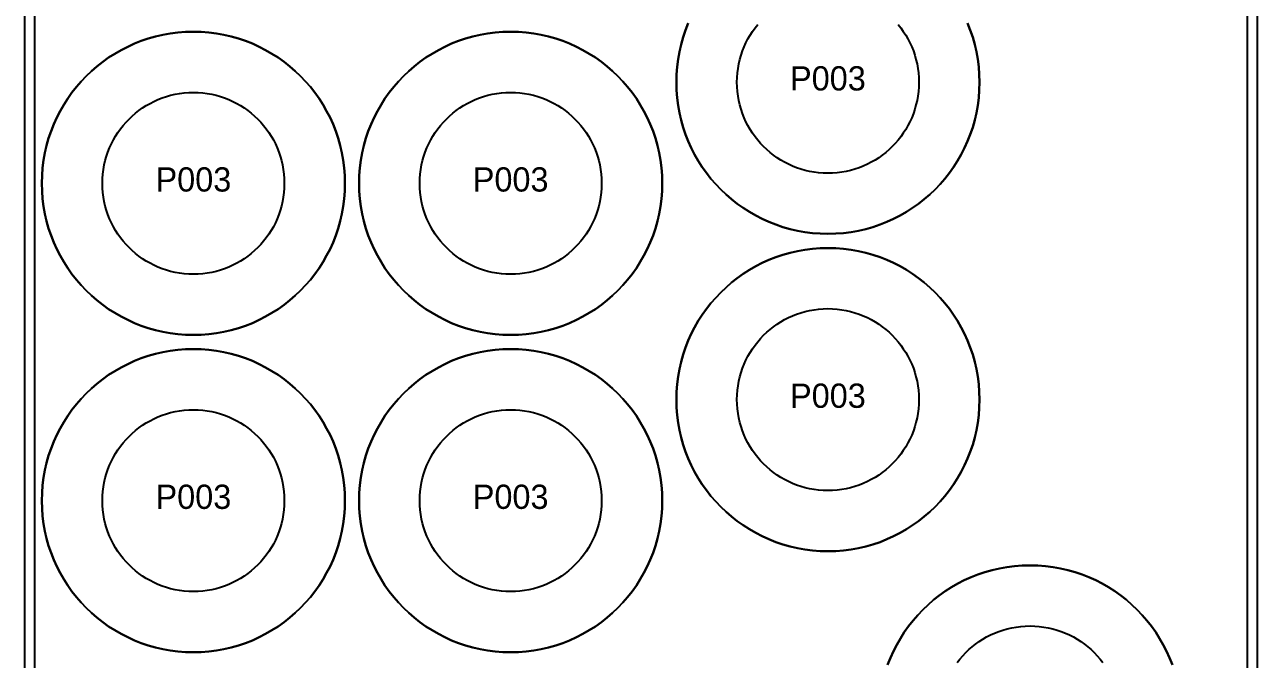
# Model space of a CAD drawing. Header units: millimetres. Extents: x 0 to 5180, y 0 to 2506.
# Drawn here: x 1320 to 2540, y 638 to 1266 of the extents above; entities that cross this region are included whole.
import ezdxf
from ezdxf.enums import TextEntityAlignment as Align

# ---------------------------------------------------------------- set-up
doc = ezdxf.new("R2010")
doc.units = ezdxf.units.MM
for name, color, linetype in [('CNC_BOUNDARY', 1, 'Continuous'), ('CUT', 7, 'Continuous'), ('ETCH', 2, 'Continuous'), ('OFFCUT', 4, 'Continuous')]:
    doc.layers.add(name, color=color, linetype=linetype)

msp = doc.modelspace()

# ---------------------------------------------------------------- linework, layer by layer
at = {"layer": 'CNC_BOUNDARY'}
msp.add_lwpolyline([(1320, 0), (2540, 0), (2540, 2440), (1320, 2440)], close=True, dxfattribs=at)
at = {"layer": 'CUT'}
for points in [[(1637, 1109), (1636.8048, 1101.281), (1636.2256, 1093.6634), (1635.2717, 1086.1565), (1633.9525, 1078.7698), (1632.2776, 1071.5127), (1630.2563, 1064.3946), (1627.898, 1057.425), (1625.2123, 1050.6132), (1622.2084, 1043.9688), (1618.8958, 1037.5011), (1615.284, 1031.2195), (1611.3824, 1025.1336), (1607.2003, 1019.2526), (1602.7473, 1013.5861), (1598.0327, 1008.1434), (1593.066, 1002.934), (1587.8566, 997.9673), (1582.4139, 993.2527), (1576.7474, 988.7997), (1570.8664, 984.6176), (1564.7805, 980.716), (1558.4989, 977.1042), (1552.0312, 973.7916), (1545.3868, 970.7877), (1538.575, 968.102), (1531.6054, 965.7437), (1524.4873, 963.7224), (1517.2302, 962.0475), (1509.8435, 960.7283), (1502.3366, 959.7744), (1494.719, 959.1952), (1487, 959), (1479.281, 959.1952), (1471.6634, 959.7744), (1464.1565, 960.7283), (1456.7698, 962.0475), (1449.5127, 963.7224), (1442.3946, 965.7437), (1435.425, 968.102), (1428.6132, 970.7877), (1421.9688, 973.7916), (1415.5011, 977.1042), (1409.2195, 980.716), (1403.1336, 984.6176), (1397.2526, 988.7997), (1391.5861, 993.2527), (1386.1434, 997.9673), (1380.934, 1002.934), (1375.9673, 1008.1434), (1371.2527, 1013.5861), (1366.7997, 1019.2526), (1362.6176, 1025.1336), (1358.716, 1031.2195), (1355.1042, 1037.5011), (1351.7916, 1043.9688), (1348.7877, 1050.6132), (1346.102, 1057.425), (1343.7437, 1064.3946), (1341.7224, 1071.5127), (1340.0475, 1078.7698), (1338.7283, 1086.1565), (1337.7744, 1093.6634), (1337.1952, 1101.281), (1337, 1109), (1337.1952, 1116.719), (1337.7744, 1124.3366), (1338.7283, 1131.8435), (1340.0475, 1139.2302), (1341.7224, 1146.4873), (1343.7437, 1153.6054), (1346.102, 1160.575), (1348.7877, 1167.3868), (1351.7916, 1174.0312), (1355.1042, 1180.4989), (1358.716, 1186.7805), (1362.6176, 1192.8664), (1366.7997, 1198.7474), (1371.2527, 1204.4139), (1375.9673, 1209.8566), (1380.934, 1215.066), (1386.1434, 1220.0327), (1391.5861, 1224.7473), (1397.2526, 1229.2003), (1403.1336, 1233.3824), (1409.2195, 1237.284), (1415.5011, 1240.8958), (1421.9688, 1244.2084), (1428.6132, 1247.2123), (1435.425, 1249.898), (1442.3946, 1252.2563), (1449.5127, 1254.2776), (1456.7698, 1255.9525), (1464.1565, 1257.2717), (1471.6634, 1258.2256), (1479.281, 1258.8048), (1487, 1259), (1494.719, 1258.8048), (1502.3366, 1258.2256), (1509.8435, 1257.2717), (1517.2302, 1255.9525), (1524.4873, 1254.2776), (1531.6054, 1252.2563), (1538.575, 1249.898), (1545.3868, 1247.2123), (1552.0312, 1244.2084), (1558.4989, 1240.8958), (1564.7805, 1237.284), (1570.8664, 1233.3824), (1576.7474, 1229.2003), (1582.4139, 1224.7473), (1587.8566, 1220.0327), (1593.066, 1215.066), (1598.0327, 1209.8566), (1602.7473, 1204.4139), (1607.2003, 1198.7474), (1611.3824, 1192.8664), (1615.284, 1186.7805), (1618.8958, 1180.4989), (1622.2084, 1174.0312), (1625.2123, 1167.3868), (1627.898, 1160.575), (1630.2563, 1153.6054), (1632.2776, 1146.4873), (1633.9525, 1139.2302), (1635.2717, 1131.8435), (1636.2256, 1124.3366), (1636.8048, 1116.719), (1637, 1109)], [(1951, 1109), (1950.8048, 1101.281), (1950.2256, 1093.6634), (1949.2717, 1086.1565), (1947.9525, 1078.7698), (1946.2776, 1071.5127), (1944.2563, 1064.3946), (1941.898, 1057.425), (1939.2123, 1050.6132), (1936.2084, 1043.9688), (1932.8958, 1037.5011), (1929.284, 1031.2195), (1925.3824, 1025.1336), (1921.2003, 1019.2526), (1916.7473, 1013.5861), (1912.0327, 1008.1434), (1907.066, 1002.934), (1901.8566, 997.9673), (1896.4139, 993.2527), (1890.7474, 988.7997), (1884.8664, 984.6176), (1878.7805, 980.716), (1872.4989, 977.1042), (1866.0312, 973.7916), (1859.3868, 970.7877), (1852.575, 968.102), (1845.6054, 965.7437), (1838.4873, 963.7224), (1831.2302, 962.0475), (1823.8435, 960.7283), (1816.3366, 959.7744), (1808.719, 959.1952), (1801, 959), (1793.281, 959.1952), (1785.6634, 959.7744), (1778.1565, 960.7283), (1770.7698, 962.0475), (1763.5127, 963.7224), (1756.3946, 965.7437), (1749.425, 968.102), (1742.6132, 970.7877), (1735.9688, 973.7916), (1729.5011, 977.1042), (1723.2195, 980.716), (1717.1336, 984.6176), (1711.2526, 988.7997), (1705.5861, 993.2527), (1700.1434, 997.9673), (1694.934, 1002.934), (1689.9673, 1008.1434), (1685.2527, 1013.5861), (1680.7997, 1019.2526), (1676.6176, 1025.1336), (1672.716, 1031.2195), (1669.1042, 1037.5011), (1665.7916, 1043.9688), (1662.7877, 1050.6132), (1660.102, 1057.425), (1657.7437, 1064.3946), (1655.7224, 1071.5127), (1654.0475, 1078.7698), (1652.7283, 1086.1565), (1651.7744, 1093.6634), (1651.1952, 1101.281), (1651, 1109), (1651.1952, 1116.719), (1651.7744, 1124.3366), (1652.7283, 1131.8435), (1654.0475, 1139.2302), (1655.7224, 1146.4873), (1657.7437, 1153.6054), (1660.102, 1160.575), (1662.7877, 1167.3868), (1665.7916, 1174.0312), (1669.1042, 1180.4989), (1672.716, 1186.7805), (1676.6176, 1192.8664), (1680.7997, 1198.7474), (1685.2527, 1204.4139), (1689.9673, 1209.8566), (1694.934, 1215.066), (1700.1434, 1220.0327), (1705.5861, 1224.7473), (1711.2526, 1229.2003), (1717.1336, 1233.3824), (1723.2195, 1237.284), (1729.5011, 1240.8958), (1735.9688, 1244.2084), (1742.6132, 1247.2123), (1749.425, 1249.898), (1756.3946, 1252.2563), (1763.5127, 1254.2776), (1770.7698, 1255.9525), (1778.1565, 1257.2717), (1785.6634, 1258.2256), (1793.281, 1258.8048), (1801, 1259), (1808.719, 1258.8048), (1816.3366, 1258.2256), (1823.8435, 1257.2717), (1831.2302, 1255.9525), (1838.4873, 1254.2776), (1845.6054, 1252.2563), (1852.575, 1249.898), (1859.3868, 1247.2123), (1866.0312, 1244.2084), (1872.4989, 1240.8958), (1878.7805, 1237.284), (1884.8664, 1233.3824), (1890.7474, 1229.2003), (1896.4139, 1224.7473), (1901.8566, 1220.0327), (1907.066, 1215.066), (1912.0327, 1209.8566), (1916.7473, 1204.4139), (1921.2003, 1198.7474), (1925.3824, 1192.8664), (1929.284, 1186.7805), (1932.8958, 1180.4989), (1936.2084, 1174.0312), (1939.2123, 1167.3868), (1941.898, 1160.575), (1944.2563, 1153.6054), (1946.2776, 1146.4873), (1947.9525, 1139.2302), (1949.2717, 1131.8435), (1950.2256, 1124.3366), (1950.8048, 1116.719), (1951, 1109)], [(1577, 1109), (1576.8829, 1104.3686), (1576.5353, 1099.798), (1575.963, 1095.2939), (1575.1715, 1090.8619), (1574.1666, 1086.5076), (1572.9538, 1082.2368), (1571.5388, 1078.055), (1569.9274, 1073.9679), (1568.125, 1069.9813), (1566.1375, 1066.1007), (1563.9704, 1062.3317), (1561.6294, 1058.6801), (1559.1202, 1055.1516), (1556.4484, 1051.7516), (1553.6196, 1048.486), (1550.6396, 1045.3604), (1547.514, 1042.3804), (1544.2484, 1039.5516), (1540.8484, 1036.8798), (1537.3199, 1034.3706), (1533.6683, 1032.0296), (1529.8993, 1029.8625), (1526.0187, 1027.875), (1522.0321, 1026.0726), (1517.945, 1024.4612), (1513.7632, 1023.0462), (1509.4924, 1021.8334), (1505.1381, 1020.8285), (1500.7061, 1020.037), (1496.202, 1019.4647), (1491.6314, 1019.1171), (1487, 1019), (1482.3686, 1019.1171), (1477.798, 1019.4647), (1473.2939, 1020.037), (1468.8619, 1020.8285), (1464.5076, 1021.8334), (1460.2368, 1023.0462), (1456.055, 1024.4612), (1451.9679, 1026.0726), (1447.9813, 1027.875), (1444.1007, 1029.8625), (1440.3317, 1032.0296), (1436.6801, 1034.3706), (1433.1516, 1036.8798), (1429.7516, 1039.5516), (1426.486, 1042.3804), (1423.3604, 1045.3604), (1420.3804, 1048.486), (1417.5516, 1051.7516), (1414.8798, 1055.1516), (1412.3706, 1058.6801), (1410.0296, 1062.3317), (1407.8625, 1066.1007), (1405.875, 1069.9813), (1404.0726, 1073.9679), (1402.4612, 1078.055), (1401.0462, 1082.2368), (1399.8334, 1086.5076), (1398.8285, 1090.8619), (1398.037, 1095.2939), (1397.4647, 1099.798), (1397.1171, 1104.3686), (1397, 1109), (1397.1171, 1113.6314), (1397.4647, 1118.202), (1398.037, 1122.7061), (1398.8285, 1127.1381), (1399.8334, 1131.4924), (1401.0462, 1135.7632), (1402.4612, 1139.945), (1404.0726, 1144.0321), (1405.875, 1148.0187), (1407.8625, 1151.8993), (1410.0296, 1155.6683), (1412.3706, 1159.3199), (1414.8798, 1162.8484), (1417.5516, 1166.2484), (1420.3804, 1169.514), (1423.3604, 1172.6396), (1426.486, 1175.6196), (1429.7516, 1178.4484), (1433.1516, 1181.1202), (1436.6801, 1183.6294), (1440.3317, 1185.9704), (1444.1007, 1188.1375), (1447.9813, 1190.125), (1451.9679, 1191.9274), (1456.055, 1193.5388), (1460.2368, 1194.9538), (1464.5076, 1196.1666), (1468.8619, 1197.1715), (1473.2939, 1197.963), (1477.798, 1198.5353), (1482.3686, 1198.8829), (1487, 1199), (1491.6314, 1198.8829), (1496.202, 1198.5353), (1500.7061, 1197.963), (1505.1381, 1197.1715), (1509.4924, 1196.1666), (1513.7632, 1194.9538), (1517.945, 1193.5388), (1522.0321, 1191.9274), (1526.0187, 1190.125), (1529.8993, 1188.1375), (1533.6683, 1185.9704), (1537.3199, 1183.6294), (1540.8484, 1181.1202), (1544.2484, 1178.4484), (1547.514, 1175.6196), (1550.6396, 1172.6396), (1553.6196, 1169.514), (1556.4484, 1166.2484), (1559.1202, 1162.8484), (1561.6294, 1159.3199), (1563.9704, 1155.6683), (1566.1375, 1151.8993), (1568.125, 1148.0187), (1569.9274, 1144.0321), (1571.5388, 1139.945), (1572.9538, 1135.7632), (1574.1666, 1131.4924), (1575.1715, 1127.1381), (1575.963, 1122.7061), (1576.5353, 1118.202), (1576.8829, 1113.6314), (1577, 1109)], [(1891, 1109), (1890.8829, 1104.3686), (1890.5353, 1099.798), (1889.963, 1095.2939), (1889.1715, 1090.8619), (1888.1666, 1086.5076), (1886.9538, 1082.2368), (1885.5388, 1078.055), (1883.9274, 1073.9679), (1882.125, 1069.9813), (1880.1375, 1066.1007), (1877.9704, 1062.3317), (1875.6294, 1058.6801), (1873.1202, 1055.1516), (1870.4484, 1051.7516), (1867.6196, 1048.486), (1864.6396, 1045.3604), (1861.514, 1042.3804), (1858.2484, 1039.5516), (1854.8484, 1036.8798), (1851.3199, 1034.3706), (1847.6683, 1032.0296), (1843.8993, 1029.8625), (1840.0187, 1027.875), (1836.0321, 1026.0726), (1831.945, 1024.4612), (1827.7632, 1023.0462), (1823.4924, 1021.8334), (1819.1381, 1020.8285), (1814.7061, 1020.037), (1810.202, 1019.4647), (1805.6314, 1019.1171), (1801, 1019), (1796.3686, 1019.1171), (1791.798, 1019.4647), (1787.2939, 1020.037), (1782.8619, 1020.8285), (1778.5076, 1021.8334), (1774.2368, 1023.0462), (1770.055, 1024.4612), (1765.9679, 1026.0726), (1761.9813, 1027.875), (1758.1007, 1029.8625), (1754.3317, 1032.0296), (1750.6801, 1034.3706), (1747.1516, 1036.8798), (1743.7516, 1039.5516), (1740.486, 1042.3804), (1737.3604, 1045.3604), (1734.3804, 1048.486), (1731.5516, 1051.7516), (1728.8798, 1055.1516), (1726.3706, 1058.6801), (1724.0296, 1062.3317), (1721.8625, 1066.1007), (1719.875, 1069.9813), (1718.0726, 1073.9679), (1716.4612, 1078.055), (1715.0462, 1082.2368), (1713.8334, 1086.5076), (1712.8285, 1090.8619), (1712.037, 1095.2939), (1711.4647, 1099.798), (1711.1171, 1104.3686), (1711, 1109), (1711.1171, 1113.6314), (1711.4647, 1118.202), (1712.037, 1122.7061), (1712.8285, 1127.1381), (1713.8334, 1131.4924), (1715.0462, 1135.7632), (1716.4612, 1139.945), (1718.0726, 1144.0321), (1719.875, 1148.0187), (1721.8625, 1151.8993), (1724.0296, 1155.6683), (1726.3706, 1159.3199), (1728.8798, 1162.8484), (1731.5516, 1166.2484), (1734.3804, 1169.514), (1737.3604, 1172.6396), (1740.486, 1175.6196), (1743.7516, 1178.4484), (1747.1516, 1181.1202), (1750.6801, 1183.6294), (1754.3317, 1185.9704), (1758.1007, 1188.1375), (1761.9813, 1190.125), (1765.9679, 1191.9274), (1770.055, 1193.5388), (1774.2368, 1194.9538), (1778.5076, 1196.1666), (1782.8619, 1197.1715), (1787.2939, 1197.963), (1791.798, 1198.5353), (1796.3686, 1198.8829), (1801, 1199), (1805.6314, 1198.8829), (1810.202, 1198.5353), (1814.7061, 1197.963), (1819.1381, 1197.1715), (1823.4924, 1196.1666), (1827.7632, 1194.9538), (1831.945, 1193.5388), (1836.0321, 1191.9274), (1840.0187, 1190.125), (1843.8993, 1188.1375), (1847.6683, 1185.9704), (1851.3199, 1183.6294), (1854.8484, 1181.1202), (1858.2484, 1178.4484), (1861.514, 1175.6196), (1864.6396, 1172.6396), (1867.6196, 1169.514), (1870.4484, 1166.2484), (1873.1202, 1162.8484), (1875.6294, 1159.3199), (1877.9704, 1155.6683), (1880.1375, 1151.8993), (1882.125, 1148.0187), (1883.9274, 1144.0321), (1885.5388, 1139.945), (1886.9538, 1135.7632), (1888.1666, 1131.4924), (1889.1715, 1127.1381), (1889.963, 1122.7061), (1890.5353, 1118.202), (1890.8829, 1113.6314), (1891, 1109)], [(2265, 895), (2264.8048, 887.281), (2264.2256, 879.6634), (2263.2717, 872.1565), (2261.9525, 864.7698), (2260.2776, 857.5127), (2258.2563, 850.3946), (2255.898, 843.425), (2253.2123, 836.6132), (2250.2084, 829.9688), (2246.8958, 823.5011), (2243.284, 817.2195), (2239.3824, 811.1336), (2235.2003, 805.2526), (2230.7473, 799.5861), (2226.0327, 794.1434), (2221.066, 788.934), (2215.8566, 783.9673), (2210.4139, 779.2527), (2204.7474, 774.7997), (2198.8664, 770.6176), (2192.7805, 766.716), (2186.4989, 763.1042), (2180.0312, 759.7916), (2173.3868, 756.7877), (2166.575, 754.102), (2159.6054, 751.7437), (2152.4873, 749.7224), (2145.2302, 748.0475), (2137.8435, 746.7283), (2130.3366, 745.7744), (2122.719, 745.1952), (2115, 745), (2107.281, 745.1952), (2099.6634, 745.7744), (2092.1565, 746.7283), (2084.7698, 748.0475), (2077.5127, 749.7224), (2070.3946, 751.7437), (2063.425, 754.102), (2056.6132, 756.7877), (2049.9688, 759.7916), (2043.5011, 763.1042), (2037.2195, 766.716), (2031.1336, 770.6176), (2025.2526, 774.7997), (2019.5861, 779.2527), (2014.1434, 783.9673), (2008.934, 788.934), (2003.9673, 794.1434), (1999.2527, 799.5861), (1994.7997, 805.2526), (1990.6176, 811.1336), (1986.716, 817.2195), (1983.1042, 823.5011), (1979.7916, 829.9688), (1976.7877, 836.6132), (1974.102, 843.425), (1971.7437, 850.3946), (1969.7224, 857.5127), (1968.0475, 864.7698), (1966.7283, 872.1565), (1965.7744, 879.6634), (1965.1952, 887.281), (1965, 895), (1965.1952, 902.719), (1965.7744, 910.3366), (1966.7283, 917.8435), (1968.0475, 925.2302), (1969.7224, 932.4873), (1971.7437, 939.6054), (1974.102, 946.575), (1976.7877, 953.3868), (1979.7916, 960.0312), (1983.1042, 966.4989), (1986.716, 972.7805), (1990.6176, 978.8664), (1994.7997, 984.7474), (1999.2527, 990.4139), (2003.9673, 995.8566), (2008.934, 1001.066), (2014.1434, 1006.0327), (2019.5861, 1010.7473), (2025.2526, 1015.2003), (2031.1336, 1019.3824), (2037.2195, 1023.284), (2043.5011, 1026.8958), (2049.9688, 1030.2084), (2056.6132, 1033.2123), (2063.425, 1035.898), (2070.3946, 1038.2563), (2077.5127, 1040.2776), (2084.7698, 1041.9525), (2092.1565, 1043.2717), (2099.6634, 1044.2256), (2107.281, 1044.8048), (2115, 1045), (2122.719, 1044.8048), (2130.3366, 1044.2256), (2137.8435, 1043.2717), (2145.2302, 1041.9525), (2152.4873, 1040.2776), (2159.6054, 1038.2563), (2166.575, 1035.898), (2173.3868, 1033.2123), (2180.0312, 1030.2084), (2186.4989, 1026.8958), (2192.7805, 1023.284), (2198.8664, 1019.3824), (2204.7474, 1015.2003), (2210.4139, 1010.7473), (2215.8566, 1006.0327), (2221.066, 1001.066), (2226.0327, 995.8566), (2230.7473, 990.4139), (2235.2003, 984.7474), (2239.3824, 978.8664), (2243.284, 972.7805), (2246.8958, 966.4989), (2250.2084, 960.0312), (2253.2123, 953.3868), (2255.898, 946.575), (2258.2563, 939.6054), (2260.2776, 932.4873), (2261.9525, 925.2302), (2263.2717, 917.8435), (2264.2256, 910.3366), (2264.8048, 902.719), (2265, 895)], [(2205, 895), (2204.8829, 890.3686), (2204.5353, 885.798), (2203.963, 881.2939), (2203.1715, 876.8619), (2202.1666, 872.5076), (2200.9538, 868.2368), (2199.5388, 864.055), (2197.9274, 859.9679), (2196.125, 855.9813), (2194.1375, 852.1007), (2191.9704, 848.3317), (2189.6294, 844.6801), (2187.1202, 841.1516), (2184.4484, 837.7516), (2181.6196, 834.486), (2178.6396, 831.3604), (2175.514, 828.3804), (2172.2484, 825.5516), (2168.8484, 822.8798), (2165.3199, 820.3706), (2161.6683, 818.0296), (2157.8993, 815.8625), (2154.0187, 813.875), (2150.0321, 812.0726), (2145.945, 810.4612), (2141.7632, 809.0462), (2137.4924, 807.8334), (2133.1381, 806.8285), (2128.7061, 806.037), (2124.202, 805.4647), (2119.6314, 805.1171), (2115, 805), (2110.3686, 805.1171), (2105.798, 805.4647), (2101.2939, 806.037), (2096.8619, 806.8285), (2092.5076, 807.8334), (2088.2368, 809.0462), (2084.055, 810.4612), (2079.9679, 812.0726), (2075.9813, 813.875), (2072.1007, 815.8625), (2068.3317, 818.0296), (2064.6801, 820.3706), (2061.1516, 822.8798), (2057.7516, 825.5516), (2054.486, 828.3804), (2051.3604, 831.3604), (2048.3804, 834.486), (2045.5516, 837.7516), (2042.8798, 841.1516), (2040.3706, 844.6801), (2038.0296, 848.3317), (2035.8625, 852.1007), (2033.875, 855.9813), (2032.0726, 859.9679), (2030.4612, 864.055), (2029.0462, 868.2368), (2027.8334, 872.5076), (2026.8285, 876.8619), (2026.037, 881.2939), (2025.4647, 885.798), (2025.1171, 890.3686), (2025, 895), (2025.1171, 899.6314), (2025.4647, 904.202), (2026.037, 908.7061), (2026.8285, 913.1381), (2027.8334, 917.4924), (2029.0462, 921.7632), (2030.4612, 925.945), (2032.0726, 930.0321), (2033.875, 934.0187), (2035.8625, 937.8993), (2038.0296, 941.6683), (2040.3706, 945.3199), (2042.8798, 948.8484), (2045.5516, 952.2484), (2048.3804, 955.514), (2051.3604, 958.6396), (2054.486, 961.6196), (2057.7516, 964.4484), (2061.1516, 967.1202), (2064.6801, 969.6294), (2068.3317, 971.9704), (2072.1007, 974.1375), (2075.9813, 976.125), (2079.9679, 977.9274), (2084.055, 979.5388), (2088.2368, 980.9538), (2092.5076, 982.1666), (2096.8619, 983.1715), (2101.2939, 983.963), (2105.798, 984.5353), (2110.3686, 984.8829), (2115, 985), (2119.6314, 984.8829), (2124.202, 984.5353), (2128.7061, 983.963), (2133.1381, 983.1715), (2137.4924, 982.1666), (2141.7632, 980.9538), (2145.945, 979.5388), (2150.0321, 977.9274), (2154.0187, 976.125), (2157.8993, 974.1375), (2161.6683, 971.9704), (2165.3199, 969.6294), (2168.8484, 967.1202), (2172.2484, 964.4484), (2175.514, 961.6196), (2178.6396, 958.6396), (2181.6196, 955.514), (2184.4484, 952.2484), (2187.1202, 948.8484), (2189.6294, 945.3199), (2191.9704, 941.6683), (2194.1375, 937.8993), (2196.125, 934.0187), (2197.9274, 930.0321), (2199.5388, 925.945), (2200.9538, 921.7632), (2202.1666, 917.4924), (2203.1715, 913.1381), (2203.963, 908.7061), (2204.5353, 904.202), (2204.8829, 899.6314), (2205, 895)], [(1637, 795), (1636.8048, 787.281), (1636.2256, 779.6634), (1635.2717, 772.1565), (1633.9525, 764.7698), (1632.2776, 757.5127), (1630.2563, 750.3946), (1627.898, 743.425), (1625.2123, 736.6132), (1622.2084, 729.9688), (1618.8958, 723.5011), (1615.284, 717.2195), (1611.3824, 711.1336), (1607.2003, 705.2526), (1602.7473, 699.5861), (1598.0327, 694.1434), (1593.066, 688.934), (1587.8566, 683.9673), (1582.4139, 679.2527), (1576.7474, 674.7997), (1570.8664, 670.6176), (1564.7805, 666.716), (1558.4989, 663.1042), (1552.0312, 659.7916), (1545.3868, 656.7877), (1538.575, 654.102), (1531.6054, 651.7437), (1524.4873, 649.7224), (1517.2302, 648.0475), (1509.8435, 646.7283), (1502.3366, 645.7744), (1494.719, 645.1952), (1487, 645), (1479.281, 645.1952), (1471.6634, 645.7744), (1464.1565, 646.7283), (1456.7698, 648.0475), (1449.5127, 649.7224), (1442.3946, 651.7437), (1435.425, 654.102), (1428.6132, 656.7877), (1421.9688, 659.7916), (1415.5011, 663.1042), (1409.2195, 666.716), (1403.1336, 670.6176), (1397.2526, 674.7997), (1391.5861, 679.2527), (1386.1434, 683.9673), (1380.934, 688.934), (1375.9673, 694.1434), (1371.2527, 699.5861), (1366.7997, 705.2526), (1362.6176, 711.1336), (1358.716, 717.2195), (1355.1042, 723.5011), (1351.7916, 729.9688), (1348.7877, 736.6132), (1346.102, 743.425), (1343.7437, 750.3946), (1341.7224, 757.5127), (1340.0475, 764.7698), (1338.7283, 772.1565), (1337.7744, 779.6634), (1337.1952, 787.281), (1337, 795), (1337.1952, 802.719), (1337.7744, 810.3366), (1338.7283, 817.8435), (1340.0475, 825.2302), (1341.7224, 832.4873), (1343.7437, 839.6054), (1346.102, 846.575), (1348.7877, 853.3868), (1351.7916, 860.0312), (1355.1042, 866.4989), (1358.716, 872.7805), (1362.6176, 878.8664), (1366.7997, 884.7474), (1371.2527, 890.4139), (1375.9673, 895.8566), (1380.934, 901.066), (1386.1434, 906.0327), (1391.5861, 910.7473), (1397.2526, 915.2003), (1403.1336, 919.3824), (1409.2195, 923.284), (1415.5011, 926.8958), (1421.9688, 930.2084), (1428.6132, 933.2123), (1435.425, 935.898), (1442.3946, 938.2563), (1449.5127, 940.2776), (1456.7698, 941.9525), (1464.1565, 943.2717), (1471.6634, 944.2256), (1479.281, 944.8048), (1487, 945), (1494.719, 944.8048), (1502.3366, 944.2256), (1509.8435, 943.2717), (1517.2302, 941.9525), (1524.4873, 940.2776), (1531.6054, 938.2563), (1538.575, 935.898), (1545.3868, 933.2123), (1552.0312, 930.2084), (1558.4989, 926.8958), (1564.7805, 923.284), (1570.8664, 919.3824), (1576.7474, 915.2003), (1582.4139, 910.7473), (1587.8566, 906.0327), (1593.066, 901.066), (1598.0327, 895.8566), (1602.7473, 890.4139), (1607.2003, 884.7474), (1611.3824, 878.8664), (1615.284, 872.7805), (1618.8958, 866.4989), (1622.2084, 860.0312), (1625.2123, 853.3868), (1627.898, 846.575), (1630.2563, 839.6054), (1632.2776, 832.4873), (1633.9525, 825.2302), (1635.2717, 817.8435), (1636.2256, 810.3366), (1636.8048, 802.719), (1637, 795)], [(1951, 795), (1950.8048, 787.281), (1950.2256, 779.6634), (1949.2717, 772.1565), (1947.9525, 764.7698), (1946.2776, 757.5127), (1944.2563, 750.3946), (1941.898, 743.425), (1939.2123, 736.6132), (1936.2084, 729.9688), (1932.8958, 723.5011), (1929.284, 717.2195), (1925.3824, 711.1336), (1921.2003, 705.2526), (1916.7473, 699.5861), (1912.0327, 694.1434), (1907.066, 688.934), (1901.8566, 683.9673), (1896.4139, 679.2527), (1890.7474, 674.7997), (1884.8664, 670.6176), (1878.7805, 666.716), (1872.4989, 663.1042), (1866.0312, 659.7916), (1859.3868, 656.7877), (1852.575, 654.102), (1845.6054, 651.7437), (1838.4873, 649.7224), (1831.2302, 648.0475), (1823.8435, 646.7283), (1816.3366, 645.7744), (1808.719, 645.1952), (1801, 645), (1793.281, 645.1952), (1785.6634, 645.7744), (1778.1565, 646.7283), (1770.7698, 648.0475), (1763.5127, 649.7224), (1756.3946, 651.7437), (1749.425, 654.102), (1742.6132, 656.7877), (1735.9688, 659.7916), (1729.5011, 663.1042), (1723.2195, 666.716), (1717.1336, 670.6176), (1711.2526, 674.7997), (1705.5861, 679.2527), (1700.1434, 683.9673), (1694.934, 688.934), (1689.9673, 694.1434), (1685.2527, 699.5861), (1680.7997, 705.2526), (1676.6176, 711.1336), (1672.716, 717.2195), (1669.1042, 723.5011), (1665.7916, 729.9688), (1662.7877, 736.6132), (1660.102, 743.425), (1657.7437, 750.3946), (1655.7224, 757.5127), (1654.0475, 764.7698), (1652.7283, 772.1565), (1651.7744, 779.6634), (1651.1952, 787.281), (1651, 795), (1651.1952, 802.719), (1651.7744, 810.3366), (1652.7283, 817.8435), (1654.0475, 825.2302), (1655.7224, 832.4873), (1657.7437, 839.6054), (1660.102, 846.575), (1662.7877, 853.3868), (1665.7916, 860.0312), (1669.1042, 866.4989), (1672.716, 872.7805), (1676.6176, 878.8664), (1680.7997, 884.7474), (1685.2527, 890.4139), (1689.9673, 895.8566), (1694.934, 901.066), (1700.1434, 906.0327), (1705.5861, 910.7473), (1711.2526, 915.2003), (1717.1336, 919.3824), (1723.2195, 923.284), (1729.5011, 926.8958), (1735.9688, 930.2084), (1742.6132, 933.2123), (1749.425, 935.898), (1756.3946, 938.2563), (1763.5127, 940.2776), (1770.7698, 941.9525), (1778.1565, 943.2717), (1785.6634, 944.2256), (1793.281, 944.8048), (1801, 945), (1808.719, 944.8048), (1816.3366, 944.2256), (1823.8435, 943.2717), (1831.2302, 941.9525), (1838.4873, 940.2776), (1845.6054, 938.2563), (1852.575, 935.898), (1859.3868, 933.2123), (1866.0312, 930.2084), (1872.4989, 926.8958), (1878.7805, 923.284), (1884.8664, 919.3824), (1890.7474, 915.2003), (1896.4139, 910.7473), (1901.8566, 906.0327), (1907.066, 901.066), (1912.0327, 895.8566), (1916.7473, 890.4139), (1921.2003, 884.7474), (1925.3824, 878.8664), (1929.284, 872.7805), (1932.8958, 866.4989), (1936.2084, 860.0312), (1939.2123, 853.3868), (1941.898, 846.575), (1944.2563, 839.6054), (1946.2776, 832.4873), (1947.9525, 825.2302), (1949.2717, 817.8435), (1950.2256, 810.3366), (1950.8048, 802.719), (1951, 795)], [(1577, 795), (1576.8829, 790.3686), (1576.5353, 785.798), (1575.963, 781.2939), (1575.1715, 776.8619), (1574.1666, 772.5076), (1572.9538, 768.2368), (1571.5388, 764.055), (1569.9274, 759.9679), (1568.125, 755.9813), (1566.1375, 752.1007), (1563.9704, 748.3317), (1561.6294, 744.6801), (1559.1202, 741.1516), (1556.4484, 737.7516), (1553.6196, 734.486), (1550.6396, 731.3604), (1547.514, 728.3804), (1544.2484, 725.5516), (1540.8484, 722.8798), (1537.3199, 720.3706), (1533.6683, 718.0296), (1529.8993, 715.8625), (1526.0187, 713.875), (1522.0321, 712.0726), (1517.945, 710.4612), (1513.7632, 709.0462), (1509.4924, 707.8334), (1505.1381, 706.8285), (1500.7061, 706.037), (1496.202, 705.4647), (1491.6314, 705.1171), (1487, 705), (1482.3686, 705.1171), (1477.798, 705.4647), (1473.2939, 706.037), (1468.8619, 706.8285), (1464.5076, 707.8334), (1460.2368, 709.0462), (1456.055, 710.4612), (1451.9679, 712.0726), (1447.9813, 713.875), (1444.1007, 715.8625), (1440.3317, 718.0296), (1436.6801, 720.3706), (1433.1516, 722.8798), (1429.7516, 725.5516), (1426.486, 728.3804), (1423.3604, 731.3604), (1420.3804, 734.486), (1417.5516, 737.7516), (1414.8798, 741.1516), (1412.3706, 744.6801), (1410.0296, 748.3317), (1407.8625, 752.1007), (1405.875, 755.9813), (1404.0726, 759.9679), (1402.4612, 764.055), (1401.0462, 768.2368), (1399.8334, 772.5076), (1398.8285, 776.8619), (1398.037, 781.2939), (1397.4647, 785.798), (1397.1171, 790.3686), (1397, 795), (1397.1171, 799.6314), (1397.4647, 804.202), (1398.037, 808.7061), (1398.8285, 813.1381), (1399.8334, 817.4924), (1401.0462, 821.7632), (1402.4612, 825.945), (1404.0726, 830.0321), (1405.875, 834.0187), (1407.8625, 837.8993), (1410.0296, 841.6683), (1412.3706, 845.3199), (1414.8798, 848.8484), (1417.5516, 852.2484), (1420.3804, 855.514), (1423.3604, 858.6396), (1426.486, 861.6196), (1429.7516, 864.4484), (1433.1516, 867.1202), (1436.6801, 869.6294), (1440.3317, 871.9704), (1444.1007, 874.1375), (1447.9813, 876.125), (1451.9679, 877.9274), (1456.055, 879.5388), (1460.2368, 880.9538), (1464.5076, 882.1666), (1468.8619, 883.1715), (1473.2939, 883.963), (1477.798, 884.5353), (1482.3686, 884.8829), (1487, 885), (1491.6314, 884.8829), (1496.202, 884.5353), (1500.7061, 883.963), (1505.1381, 883.1715), (1509.4924, 882.1666), (1513.7632, 880.9538), (1517.945, 879.5388), (1522.0321, 877.9274), (1526.0187, 876.125), (1529.8993, 874.1375), (1533.6683, 871.9704), (1537.3199, 869.6294), (1540.8484, 867.1202), (1544.2484, 864.4484), (1547.514, 861.6196), (1550.6396, 858.6396), (1553.6196, 855.514), (1556.4484, 852.2484), (1559.1202, 848.8484), (1561.6294, 845.3199), (1563.9704, 841.6683), (1566.1375, 837.8993), (1568.125, 834.0187), (1569.9274, 830.0321), (1571.5388, 825.945), (1572.9538, 821.7632), (1574.1666, 817.4924), (1575.1715, 813.1381), (1575.963, 808.7061), (1576.5353, 804.202), (1576.8829, 799.6314), (1577, 795)], [(1891, 795), (1890.8829, 790.3686), (1890.5353, 785.798), (1889.963, 781.2939), (1889.1715, 776.8619), (1888.1666, 772.5076), (1886.9538, 768.2368), (1885.5388, 764.055), (1883.9274, 759.9679), (1882.125, 755.9813), (1880.1375, 752.1007), (1877.9704, 748.3317), (1875.6294, 744.6801), (1873.1202, 741.1516), (1870.4484, 737.7516), (1867.6196, 734.486), (1864.6396, 731.3604), (1861.514, 728.3804), (1858.2484, 725.5516), (1854.8484, 722.8798), (1851.3199, 720.3706), (1847.6683, 718.0296), (1843.8993, 715.8625), (1840.0187, 713.875), (1836.0321, 712.0726), (1831.945, 710.4612), (1827.7632, 709.0462), (1823.4924, 707.8334), (1819.1381, 706.8285), (1814.7061, 706.037), (1810.202, 705.4647), (1805.6314, 705.1171), (1801, 705), (1796.3686, 705.1171), (1791.798, 705.4647), (1787.2939, 706.037), (1782.8619, 706.8285), (1778.5076, 707.8334), (1774.2368, 709.0462), (1770.055, 710.4612), (1765.9679, 712.0726), (1761.9813, 713.875), (1758.1007, 715.8625), (1754.3317, 718.0296), (1750.6801, 720.3706), (1747.1516, 722.8798), (1743.7516, 725.5516), (1740.486, 728.3804), (1737.3604, 731.3604), (1734.3804, 734.486), (1731.5516, 737.7516), (1728.8798, 741.1516), (1726.3706, 744.6801), (1724.0296, 748.3317), (1721.8625, 752.1007), (1719.875, 755.9813), (1718.0726, 759.9679), (1716.4612, 764.055), (1715.0462, 768.2368), (1713.8334, 772.5076), (1712.8285, 776.8619), (1712.037, 781.2939), (1711.4647, 785.798), (1711.1171, 790.3686), (1711, 795), (1711.1171, 799.6314), (1711.4647, 804.202), (1712.037, 808.7061), (1712.8285, 813.1381), (1713.8334, 817.4924), (1715.0462, 821.7632), (1716.4612, 825.945), (1718.0726, 830.0321), (1719.875, 834.0187), (1721.8625, 837.8993), (1724.0296, 841.6683), (1726.3706, 845.3199), (1728.8798, 848.8484), (1731.5516, 852.2484), (1734.3804, 855.514), (1737.3604, 858.6396), (1740.486, 861.6196), (1743.7516, 864.4484), (1747.1516, 867.1202), (1750.6801, 869.6294), (1754.3317, 871.9704), (1758.1007, 874.1375), (1761.9813, 876.125), (1765.9679, 877.9274), (1770.055, 879.5388), (1774.2368, 880.9538), (1778.5076, 882.1666), (1782.8619, 883.1715), (1787.2939, 883.963), (1791.798, 884.5353), (1796.3686, 884.8829), (1801, 885), (1805.6314, 884.8829), (1810.202, 884.5353), (1814.7061, 883.963), (1819.1381, 883.1715), (1823.4924, 882.1666), (1827.7632, 880.9538), (1831.945, 879.5388), (1836.0321, 877.9274), (1840.0187, 876.125), (1843.8993, 874.1375), (1847.6683, 871.9704), (1851.3199, 869.6294), (1854.8484, 867.1202), (1858.2484, 864.4484), (1861.514, 861.6196), (1864.6396, 858.6396), (1867.6196, 855.514), (1870.4484, 852.2484), (1873.1202, 848.8484), (1875.6294, 845.3199), (1877.9704, 841.6683), (1880.1375, 837.8993), (1882.125, 834.0187), (1883.9274, 830.0321), (1885.5388, 825.945), (1886.9538, 821.7632), (1888.1666, 817.4924), (1889.1715, 813.1381), (1889.963, 808.7061), (1890.5353, 804.202), (1890.8829, 799.6314), (1891, 795)]]:
    msp.add_lwpolyline(points, close=True, dxfattribs=at)
for points in [[(2253.2123, 1267.3868), (2255.898, 1260.575), (2258.2563, 1253.6054), (2260.2776, 1246.4873), (2261.9525, 1239.2302), (2263.2717, 1231.8435), (2264.2256, 1224.3366), (2264.8048, 1216.719), (2265, 1209), (2265, 1209), (2264.8048, 1201.281), (2264.2256, 1193.6634), (2263.2717, 1186.1565), (2261.9525, 1178.7698), (2260.2776, 1171.5127), (2258.2563, 1164.3946), (2255.898, 1157.425), (2253.2123, 1150.6132), (2250.2084, 1143.9688), (2246.8958, 1137.5011), (2243.284, 1131.2195), (2239.3824, 1125.1336), (2235.2003, 1119.2526), (2230.7473, 1113.5861), (2226.0327, 1108.1434), (2221.066, 1102.934), (2215.8566, 1097.9673), (2210.4139, 1093.2527), (2204.7474, 1088.7997), (2198.8664, 1084.6176), (2192.7805, 1080.716), (2186.4989, 1077.1042), (2180.0312, 1073.7916), (2173.3868, 1070.7877), (2166.575, 1068.102), (2159.6054, 1065.7437), (2152.4873, 1063.7224), (2145.2302, 1062.0475), (2137.8435, 1060.7283), (2130.3366, 1059.7744), (2122.719, 1059.1952), (2115, 1059), (2107.281, 1059.1952), (2099.6634, 1059.7744), (2092.1565, 1060.7283), (2084.7698, 1062.0475), (2077.5127, 1063.7224), (2070.3946, 1065.7437), (2063.425, 1068.102), (2056.6132, 1070.7877), (2049.9688, 1073.7916), (2043.5011, 1077.1042), (2037.2195, 1080.716), (2031.1336, 1084.6176), (2025.2526, 1088.7997), (2019.5861, 1093.2527), (2014.1434, 1097.9673), (2008.934, 1102.934), (2003.9673, 1108.1434), (1999.2527, 1113.5861), (1994.7997, 1119.2526), (1990.6176, 1125.1336), (1986.716, 1131.2195), (1983.1042, 1137.5011), (1979.7916, 1143.9688), (1976.7877, 1150.6132), (1974.102, 1157.425), (1971.7437, 1164.3946), (1969.7224, 1171.5127), (1968.0475, 1178.7698), (1966.7283, 1186.1565), (1965.7744, 1193.6634), (1965.1952, 1201.281), (1965, 1209), (1965.1952, 1216.719), (1965.7744, 1224.3366), (1966.7283, 1231.8435), (1968.0475, 1239.2302), (1969.7224, 1246.4873), (1971.7437, 1253.6054), (1974.102, 1260.575), (1976.7877, 1267.3868)], [(2184.4484, 1266.2484), (2187.1202, 1262.8484), (2189.6294, 1259.3199), (2191.9704, 1255.6683), (2194.1375, 1251.8993), (2196.125, 1248.0187), (2197.9274, 1244.0321), (2199.5388, 1239.945), (2200.9538, 1235.7632), (2202.1666, 1231.4924), (2203.1715, 1227.1381), (2203.963, 1222.7061), (2204.5353, 1218.202), (2204.8829, 1213.6314), (2205, 1209), (2205, 1209), (2204.8829, 1204.3686), (2204.5353, 1199.798), (2203.963, 1195.2939), (2203.1715, 1190.8619), (2202.1666, 1186.5076), (2200.9538, 1182.2368), (2199.5388, 1178.055), (2197.9274, 1173.9679), (2196.125, 1169.9813), (2194.1375, 1166.1007), (2191.9704, 1162.3317), (2189.6294, 1158.6801), (2187.1202, 1155.1516), (2184.4484, 1151.7516), (2181.6196, 1148.486), (2178.6396, 1145.3604), (2175.514, 1142.3804), (2172.2484, 1139.5516), (2168.8484, 1136.8798), (2165.3199, 1134.3706), (2161.6683, 1132.0296), (2157.8993, 1129.8625), (2154.0187, 1127.875), (2150.0321, 1126.0726), (2145.945, 1124.4612), (2141.7632, 1123.0462), (2137.4924, 1121.8334), (2133.1381, 1120.8285), (2128.7061, 1120.037), (2124.202, 1119.4647), (2119.6314, 1119.1171), (2115, 1119), (2110.3686, 1119.1171), (2105.798, 1119.4647), (2101.2939, 1120.037), (2096.8619, 1120.8285), (2092.5076, 1121.8334), (2088.2368, 1123.0462), (2084.055, 1124.4612), (2079.9679, 1126.0726), (2075.9813, 1127.875), (2072.1007, 1129.8625), (2068.3317, 1132.0296), (2064.6801, 1134.3706), (2061.1516, 1136.8798), (2057.7516, 1139.5516), (2054.486, 1142.3804), (2051.3604, 1145.3604), (2048.3804, 1148.486), (2045.5516, 1151.7516), (2042.8798, 1155.1516), (2040.3706, 1158.6801), (2038.0296, 1162.3317), (2035.8625, 1166.1007), (2033.875, 1169.9813), (2032.0726, 1173.9679), (2030.4612, 1178.055), (2029.0462, 1182.2368), (2027.8334, 1186.5076), (2026.8285, 1190.8619), (2026.037, 1195.2939), (2025.4647, 1199.798), (2025.1171, 1204.3686), (2025, 1209), (2025.1171, 1213.6314), (2025.4647, 1218.202), (2026.037, 1222.7061), (2026.8285, 1227.1381), (2027.8334, 1231.4924), (2029.0462, 1235.7632), (2030.4612, 1239.945), (2032.0726, 1244.0321), (2033.875, 1248.0187), (2035.8625, 1251.8993), (2038.0296, 1255.6683), (2040.3706, 1259.3199), (2042.8798, 1262.8484), (2045.5516, 1266.2484)], [(2174.102, 632.575), (2176.7877, 639.3868), (2179.7916, 646.0312), (2183.1042, 652.4989), (2186.716, 658.7805), (2190.6176, 664.8664), (2194.7997, 670.7474), (2199.2527, 676.4139), (2203.9673, 681.8566), (2208.934, 687.066), (2214.1434, 692.0327), (2219.5861, 696.7473), (2225.2526, 701.2003), (2231.1336, 705.3824), (2237.2195, 709.284), (2243.5011, 712.8958), (2249.9688, 716.2084), (2256.6132, 719.2123), (2263.425, 721.898), (2270.3946, 724.2563), (2277.5127, 726.2776), (2284.7698, 727.9525), (2292.1565, 729.2717), (2299.6634, 730.2256), (2307.281, 730.8048), (2315, 731), (2322.719, 730.8048), (2330.3366, 730.2256), (2337.8435, 729.2717), (2345.2302, 727.9525), (2352.4873, 726.2776), (2359.6054, 724.2563), (2366.575, 721.898), (2373.3868, 719.2123), (2380.0312, 716.2084), (2386.4989, 712.8958), (2392.7805, 709.284), (2398.8664, 705.3824), (2404.7474, 701.2003), (2410.4139, 696.7473), (2415.8566, 692.0327), (2421.066, 687.066), (2426.0327, 681.8566), (2430.7473, 676.4139), (2435.2003, 670.7474), (2439.3824, 664.8664), (2443.284, 658.7805), (2446.8958, 652.4989), (2450.2084, 646.0312), (2453.2123, 639.3868), (2455.898, 632.575)], [(2242.8798, 634.8484), (2245.5516, 638.2484), (2248.3804, 641.514), (2251.3604, 644.6396), (2254.486, 647.6196), (2257.7516, 650.4484), (2261.1516, 653.1202), (2264.6801, 655.6294), (2268.3317, 657.9704), (2272.1007, 660.1375), (2275.9813, 662.125), (2279.9679, 663.9274), (2284.055, 665.5388), (2288.2368, 666.9538), (2292.5076, 668.1666), (2296.8619, 669.1715), (2301.2939, 669.963), (2305.798, 670.5353), (2310.3686, 670.8829), (2315, 671), (2319.6314, 670.8829), (2324.202, 670.5353), (2328.7061, 669.963), (2333.1381, 669.1715), (2337.4924, 668.1666), (2341.7632, 666.9538), (2345.945, 665.5388), (2350.0321, 663.9274), (2354.0187, 662.125), (2357.8993, 660.1375), (2361.6683, 657.9704), (2365.3199, 655.6294), (2368.8484, 653.1202), (2372.2484, 650.4484), (2375.514, 647.6196), (2378.6396, 644.6396), (2381.6196, 641.514), (2384.4484, 638.2484), (2387.1202, 634.8484)]]:
    msp.add_lwpolyline(points, dxfattribs=at)
at = {"layer": 'OFFCUT'}
for points in [[(1330, 10), (1330, 2430), (2530, 2430), (2530, 10), (1330, 10)], [(1633.9525, 1078.7698), (1635.2717, 1086.1565), (1636.2256, 1093.6634), (1636.8048, 1101.281), (1637, 1109), (1636.8048, 1116.719), (1636.2256, 1124.3366), (1635.2717, 1131.8435), (1633.9525, 1139.2302), (1632.2776, 1146.4873), (1630.2563, 1153.6054), (1627.898, 1160.575), (1625.2123, 1167.3868), (1622.2084, 1174.0312), (1618.8958, 1180.4989), (1615.284, 1186.7805), (1611.3824, 1192.8664), (1607.2003, 1198.7474), (1602.7473, 1204.4139), (1598.0327, 1209.8566), (1593.066, 1215.066), (1587.8566, 1220.0327), (1582.4139, 1224.7473), (1576.7474, 1229.2003), (1570.8664, 1233.3824), (1564.7805, 1237.284), (1558.4989, 1240.8958), (1552.0312, 1244.2084), (1545.3868, 1247.2123), (1538.575, 1249.898), (1531.6054, 1252.2563), (1524.4873, 1254.2776), (1517.2302, 1255.9525), (1509.8435, 1257.2717), (1502.3366, 1258.2256), (1494.719, 1258.8048), (1487, 1259), (1479.281, 1258.8048), (1471.6634, 1258.2256), (1464.1565, 1257.2717), (1456.7698, 1255.9525), (1449.5127, 1254.2776), (1442.3946, 1252.2563), (1435.425, 1249.898), (1428.6132, 1247.2123), (1421.9688, 1244.2084), (1415.5011, 1240.8958), (1409.2195, 1237.284), (1403.1336, 1233.3824), (1397.2526, 1229.2003), (1391.5861, 1224.7473), (1386.1434, 1220.0327), (1380.934, 1215.066), (1375.9673, 1209.8566), (1371.2527, 1204.4139), (1366.7997, 1198.7474), (1362.6176, 1192.8664), (1358.716, 1186.7805), (1355.1042, 1180.4989), (1351.7916, 1174.0312), (1348.7877, 1167.3868), (1346.102, 1160.575), (1343.7437, 1153.6054), (1341.7224, 1146.4873), (1340.0475, 1139.2302), (1338.7283, 1131.8435), (1337.7744, 1124.3366), (1337.1952, 1116.719), (1337, 1109), (1337.1952, 1101.281), (1337.7744, 1093.6634), (1338.7283, 1086.1565), (1340.0475, 1078.7698), (1341.7224, 1071.5127), (1343.7437, 1064.3946), (1346.102, 1057.425), (1348.7877, 1050.6132), (1351.7916, 1043.9688), (1355.1042, 1037.5011), (1358.716, 1031.2195), (1362.6176, 1025.1336), (1366.7997, 1019.2526), (1371.2527, 1013.5861), (1375.9673, 1008.1434), (1380.934, 1002.934), (1386.1434, 997.9673), (1391.5861, 993.2527), (1397.2526, 988.7997), (1403.1336, 984.6176), (1409.2195, 980.716), (1415.5011, 977.1042), (1421.9688, 973.7916), (1428.6132, 970.7877), (1435.425, 968.102), (1442.3946, 965.7437), (1449.5127, 963.7224), (1456.7698, 962.0475), (1464.1565, 960.7283), (1471.6634, 959.7744), (1479.281, 959.1952), (1487, 959), (1494.719, 959.1952), (1502.3366, 959.7744), (1509.8435, 960.7283), (1517.2302, 962.0475), (1524.4873, 963.7224), (1531.6054, 965.7437), (1538.575, 968.102), (1545.3868, 970.7877), (1552.0312, 973.7916), (1558.4989, 977.1042), (1564.7805, 980.716), (1570.8664, 984.6176), (1576.7474, 988.7997), (1582.4139, 993.2527), (1587.8566, 997.9673), (1593.066, 1002.934), (1598.0327, 1008.1434), (1602.7473, 1013.5861), (1607.2003, 1019.2526), (1611.3824, 1025.1336), (1615.284, 1031.2195), (1618.8958, 1037.5011), (1622.2084, 1043.9688), (1625.2123, 1050.6132), (1627.898, 1057.425), (1630.2563, 1064.3946), (1632.2776, 1071.5127), (1633.9525, 1078.7698)], [(1949.2717, 1086.1565), (1950.2256, 1093.6634), (1950.8048, 1101.281), (1951, 1109), (1950.8048, 1116.719), (1950.2256, 1124.3366), (1949.2717, 1131.8435), (1947.9525, 1139.2302), (1946.2776, 1146.4873), (1944.2563, 1153.6054), (1941.898, 1160.575), (1939.2123, 1167.3868), (1936.2084, 1174.0312), (1932.8958, 1180.4989), (1929.284, 1186.7805), (1925.3824, 1192.8664), (1921.2003, 1198.7474), (1916.7473, 1204.4139), (1912.0327, 1209.8566), (1907.066, 1215.066), (1901.8566, 1220.0327), (1896.4139, 1224.7473), (1890.7474, 1229.2003), (1884.8664, 1233.3824), (1878.7805, 1237.284), (1872.4989, 1240.8958), (1866.0312, 1244.2084), (1859.3868, 1247.2123), (1852.575, 1249.898), (1845.6054, 1252.2563), (1838.4873, 1254.2776), (1831.2302, 1255.9525), (1823.8435, 1257.2717), (1816.3366, 1258.2256), (1808.719, 1258.8048), (1801, 1259), (1793.281, 1258.8048), (1785.6634, 1258.2256), (1778.1565, 1257.2717), (1770.7698, 1255.9525), (1763.5127, 1254.2776), (1756.3946, 1252.2563), (1749.425, 1249.898), (1742.6132, 1247.2123), (1735.9688, 1244.2084), (1729.5011, 1240.8958), (1723.2195, 1237.284), (1717.1336, 1233.3824), (1711.2526, 1229.2003), (1705.5861, 1224.7473), (1700.1434, 1220.0327), (1694.934, 1215.066), (1689.9673, 1209.8566), (1685.2527, 1204.4139), (1680.7997, 1198.7474), (1676.6176, 1192.8664), (1672.716, 1186.7805), (1669.1042, 1180.4989), (1665.7916, 1174.0312), (1662.7877, 1167.3868), (1660.102, 1160.575), (1657.7437, 1153.6054), (1655.7224, 1146.4873), (1654.0475, 1139.2302), (1652.7283, 1131.8435), (1651.7744, 1124.3366), (1651.1952, 1116.719), (1651, 1109), (1651.1952, 1101.281), (1651.7744, 1093.6634), (1652.7283, 1086.1565), (1654.0475, 1078.7698), (1655.7224, 1071.5127), (1657.7437, 1064.3946), (1660.102, 1057.425), (1662.7877, 1050.6132), (1665.7916, 1043.9688), (1669.1042, 1037.5011), (1672.716, 1031.2195), (1676.6176, 1025.1336), (1680.7997, 1019.2526), (1685.2527, 1013.5861), (1689.9673, 1008.1434), (1694.934, 1002.934), (1700.1434, 997.9673), (1705.5861, 993.2527), (1711.2526, 988.7997), (1717.1336, 984.6176), (1723.2195, 980.716), (1729.5011, 977.1042), (1735.9688, 973.7916), (1742.6132, 970.7877), (1749.425, 968.102), (1756.3946, 965.7437), (1763.5127, 963.7224), (1770.7698, 962.0475), (1778.1565, 960.7283), (1785.6634, 959.7744), (1793.281, 959.1952), (1801, 959), (1808.719, 959.1952), (1816.3366, 959.7744), (1823.8435, 960.7283), (1831.2302, 962.0475), (1838.4873, 963.7224), (1845.6054, 965.7437), (1852.575, 968.102), (1859.3868, 970.7877), (1866.0312, 973.7916), (1872.4989, 977.1042), (1878.7805, 980.716), (1884.8664, 984.6176), (1890.7474, 988.7997), (1896.4139, 993.2527), (1901.8566, 997.9673), (1907.066, 1002.934), (1912.0327, 1008.1434), (1916.7473, 1013.5861), (1921.2003, 1019.2526), (1925.3824, 1025.1336), (1929.284, 1031.2195), (1932.8958, 1037.5011), (1936.2084, 1043.9688), (1939.2123, 1050.6132), (1941.898, 1057.425), (1944.2563, 1064.3946), (1946.2776, 1071.5127), (1947.9525, 1078.7698), (1949.2717, 1086.1565)], [(2263.2717, 872.1565), (2264.2256, 879.6634), (2264.8048, 887.281), (2265, 895), (2264.8048, 902.719), (2264.2256, 910.3366), (2263.2717, 917.8435), (2261.9525, 925.2302), (2260.2776, 932.4873), (2258.2563, 939.6054), (2255.898, 946.575), (2253.2123, 953.3868), (2250.2084, 960.0312), (2246.8958, 966.4989), (2243.284, 972.7805), (2239.3824, 978.8664), (2235.2003, 984.7474), (2230.7473, 990.4139), (2226.0327, 995.8566), (2221.066, 1001.066), (2215.8566, 1006.0327), (2210.4139, 1010.7473), (2204.7474, 1015.2003), (2198.8664, 1019.3824), (2192.7805, 1023.284), (2186.4989, 1026.8958), (2180.0312, 1030.2084), (2173.3868, 1033.2123), (2166.575, 1035.898), (2159.6054, 1038.2563), (2152.4873, 1040.2776), (2145.2302, 1041.9525), (2137.8435, 1043.2717), (2130.3366, 1044.2256), (2122.719, 1044.8048), (2115, 1045), (2107.281, 1044.8048), (2099.6634, 1044.2256), (2092.1565, 1043.2717), (2084.7698, 1041.9525), (2077.5127, 1040.2776), (2070.3946, 1038.2563), (2063.425, 1035.898), (2056.6132, 1033.2123), (2049.9688, 1030.2084), (2043.5011, 1026.8958), (2037.2195, 1023.284), (2031.1336, 1019.3824), (2025.2526, 1015.2003), (2019.5861, 1010.7473), (2014.1434, 1006.0327), (2008.934, 1001.066), (2003.9673, 995.8566), (1999.2527, 990.4139), (1994.7997, 984.7474), (1990.6176, 978.8664), (1986.716, 972.7805), (1983.1042, 966.4989), (1979.7916, 960.0312), (1976.7877, 953.3868), (1974.102, 946.575), (1971.7437, 939.6054), (1969.7224, 932.4873), (1968.0475, 925.2302), (1966.7283, 917.8435), (1965.7744, 910.3366), (1965.1952, 902.719), (1965, 895), (1965.1952, 887.281), (1965.7744, 879.6634), (1966.7283, 872.1565), (1968.0475, 864.7698), (1969.7224, 857.5127), (1971.7437, 850.3946), (1974.102, 843.425), (1976.7877, 836.6132), (1979.7916, 829.9688), (1983.1042, 823.5011), (1986.716, 817.2195), (1990.6176, 811.1336), (1994.7997, 805.2526), (1999.2527, 799.5861), (2003.9673, 794.1434), (2008.934, 788.934), (2014.1434, 783.9673), (2019.5861, 779.2527), (2025.2526, 774.7997), (2031.1336, 770.6176), (2037.2195, 766.716), (2043.5011, 763.1042), (2049.9688, 759.7916), (2056.6132, 756.7877), (2063.425, 754.102), (2070.3946, 751.7437), (2077.5127, 749.7224), (2084.7698, 748.0475), (2092.1565, 746.7283), (2099.6634, 745.7744), (2107.281, 745.1952), (2115, 745), (2122.719, 745.1952), (2130.3366, 745.7744), (2137.8435, 746.7283), (2145.2302, 748.0475), (2152.4873, 749.7224), (2159.6054, 751.7437), (2166.575, 754.102), (2173.3868, 756.7877), (2180.0312, 759.7916), (2186.4989, 763.1042), (2192.7805, 766.716), (2198.8664, 770.6176), (2204.7474, 774.7997), (2210.4139, 779.2527), (2215.8566, 783.9673), (2221.066, 788.934), (2226.0327, 794.1434), (2230.7473, 799.5861), (2235.2003, 805.2526), (2239.3824, 811.1336), (2243.284, 817.2195), (2246.8958, 823.5011), (2250.2084, 829.9688), (2253.2123, 836.6132), (2255.898, 843.425), (2258.2563, 850.3946), (2260.2776, 857.5127), (2261.9525, 864.7698), (2263.2717, 872.1565)], [(1635.2717, 772.1565), (1636.2256, 779.6634), (1636.8048, 787.281), (1637, 795), (1636.8048, 802.719), (1636.2256, 810.3366), (1635.2717, 817.8435), (1633.9525, 825.2302), (1632.2776, 832.4873), (1630.2563, 839.6054), (1627.898, 846.575), (1625.2123, 853.3868), (1622.2084, 860.0312), (1618.8958, 866.4989), (1615.284, 872.7805), (1611.3824, 878.8664), (1607.2003, 884.7474), (1602.7473, 890.4139), (1598.0327, 895.8566), (1593.066, 901.066), (1587.8566, 906.0327), (1582.4139, 910.7473), (1576.7474, 915.2003), (1570.8664, 919.3824), (1564.7805, 923.284), (1558.4989, 926.8958), (1552.0312, 930.2084), (1545.3868, 933.2123), (1538.575, 935.898), (1531.6054, 938.2563), (1524.4873, 940.2776), (1517.2302, 941.9525), (1509.8435, 943.2717), (1502.3366, 944.2256), (1494.719, 944.8048), (1487, 945), (1479.281, 944.8048), (1471.6634, 944.2256), (1464.1565, 943.2717), (1456.7698, 941.9525), (1449.5127, 940.2776), (1442.3946, 938.2563), (1435.425, 935.898), (1428.6132, 933.2123), (1421.9688, 930.2084), (1415.5011, 926.8958), (1409.2195, 923.284), (1403.1336, 919.3824), (1397.2526, 915.2003), (1391.5861, 910.7473), (1386.1434, 906.0327), (1380.934, 901.066), (1375.9673, 895.8566), (1371.2527, 890.4139), (1366.7997, 884.7474), (1362.6176, 878.8664), (1358.716, 872.7805), (1355.1042, 866.4989), (1351.7916, 860.0312), (1348.7877, 853.3868), (1346.102, 846.575), (1343.7437, 839.6054), (1341.7224, 832.4873), (1340.0475, 825.2302), (1338.7283, 817.8435), (1337.7744, 810.3366), (1337.1952, 802.719), (1337, 795), (1337.1952, 787.281), (1337.7744, 779.6634), (1338.7283, 772.1565), (1340.0475, 764.7698), (1341.7224, 757.5127), (1343.7437, 750.3946), (1346.102, 743.425), (1348.7877, 736.6132), (1351.7916, 729.9688), (1355.1042, 723.5011), (1358.716, 717.2195), (1362.6176, 711.1336), (1366.7997, 705.2526), (1371.2527, 699.5861), (1375.9673, 694.1434), (1380.934, 688.934), (1386.1434, 683.9673), (1391.5861, 679.2527), (1397.2526, 674.7997), (1403.1336, 670.6176), (1409.2195, 666.716), (1415.5011, 663.1042), (1421.9688, 659.7916), (1428.6132, 656.7877), (1435.425, 654.102), (1442.3946, 651.7437), (1449.5127, 649.7224), (1456.7698, 648.0475), (1464.1565, 646.7283), (1471.6634, 645.7744), (1479.281, 645.1952), (1487, 645), (1494.719, 645.1952), (1502.3366, 645.7744), (1509.8435, 646.7283), (1517.2302, 648.0475), (1524.4873, 649.7224), (1531.6054, 651.7437), (1538.575, 654.102), (1545.3868, 656.7877), (1552.0312, 659.7916), (1558.4989, 663.1042), (1564.7805, 666.716), (1570.8664, 670.6176), (1576.7474, 674.7997), (1582.4139, 679.2527), (1587.8566, 683.9673), (1593.066, 688.934), (1598.0327, 694.1434), (1602.7473, 699.5861), (1607.2003, 705.2526), (1611.3824, 711.1336), (1615.284, 717.2195), (1618.8958, 723.5011), (1622.2084, 729.9688), (1625.2123, 736.6132), (1627.898, 743.425), (1630.2563, 750.3946), (1632.2776, 757.5127), (1633.9525, 764.7698), (1635.2717, 772.1565)], [(1947.9525, 764.7698), (1949.2717, 772.1565), (1950.2256, 779.6634), (1950.8048, 787.281), (1951, 795), (1950.8048, 802.719), (1950.2256, 810.3366), (1949.2717, 817.8435), (1947.9525, 825.2302), (1946.2776, 832.4873), (1944.2563, 839.6054), (1941.898, 846.575), (1939.2123, 853.3868), (1936.2084, 860.0312), (1932.8958, 866.4989), (1929.284, 872.7805), (1925.3824, 878.8664), (1921.2003, 884.7474), (1916.7473, 890.4139), (1912.0327, 895.8566), (1907.066, 901.066), (1901.8566, 906.0327), (1896.4139, 910.7473), (1890.7474, 915.2003), (1884.8664, 919.3824), (1878.7805, 923.284), (1872.4989, 926.8958), (1866.0312, 930.2084), (1859.3868, 933.2123), (1852.575, 935.898), (1845.6054, 938.2563), (1838.4873, 940.2776), (1831.2302, 941.9525), (1823.8435, 943.2717), (1816.3366, 944.2256), (1808.719, 944.8048), (1801, 945), (1793.281, 944.8048), (1785.6634, 944.2256), (1778.1565, 943.2717), (1770.7698, 941.9525), (1763.5127, 940.2776), (1756.3946, 938.2563), (1749.425, 935.898), (1742.6132, 933.2123), (1735.9688, 930.2084), (1729.5011, 926.8958), (1723.2195, 923.284), (1717.1336, 919.3824), (1711.2526, 915.2003), (1705.5861, 910.7473), (1700.1434, 906.0327), (1694.934, 901.066), (1689.9673, 895.8566), (1685.2527, 890.4139), (1680.7997, 884.7474), (1676.6176, 878.8664), (1672.716, 872.7805), (1669.1042, 866.4989), (1665.7916, 860.0312), (1662.7877, 853.3868), (1660.102, 846.575), (1657.7437, 839.6054), (1655.7224, 832.4873), (1654.0475, 825.2302), (1652.7283, 817.8435), (1651.7744, 810.3366), (1651.1952, 802.719), (1651, 795), (1651.1952, 787.281), (1651.7744, 779.6634), (1652.7283, 772.1565), (1654.0475, 764.7698), (1655.7224, 757.5127), (1657.7437, 750.3946), (1660.102, 743.425), (1662.7877, 736.6132), (1665.7916, 729.9688), (1669.1042, 723.5011), (1672.716, 717.2195), (1676.6176, 711.1336), (1680.7997, 705.2526), (1685.2527, 699.5861), (1689.9673, 694.1434), (1694.934, 688.934), (1700.1434, 683.9673), (1705.5861, 679.2527), (1711.2526, 674.7997), (1717.1336, 670.6176), (1723.2195, 666.716), (1729.5011, 663.1042), (1735.9688, 659.7916), (1742.6132, 656.7877), (1749.425, 654.102), (1756.3946, 651.7437), (1763.5127, 649.7224), (1770.7698, 648.0475), (1778.1565, 646.7283), (1785.6634, 645.7744), (1793.281, 645.1952), (1801, 645), (1808.719, 645.1952), (1816.3366, 645.7744), (1823.8435, 646.7283), (1831.2302, 648.0475), (1838.4873, 649.7224), (1845.6054, 651.7437), (1852.575, 654.102), (1859.3868, 656.7877), (1866.0312, 659.7916), (1872.4989, 663.1042), (1878.7805, 666.716), (1884.8664, 670.6176), (1890.7474, 674.7997), (1896.4139, 679.2527), (1901.8566, 683.9673), (1907.066, 688.934), (1912.0327, 694.1434), (1916.7473, 699.5861), (1921.2003, 705.2526), (1925.3824, 711.1336), (1929.284, 717.2195), (1932.8958, 723.5011), (1936.2084, 729.9688), (1939.2123, 736.6132), (1941.898, 743.425), (1944.2563, 750.3946), (1946.2776, 757.5127), (1947.9525, 764.7698)]]:
    msp.add_lwpolyline(points, close=True, dxfattribs=at)
for points in [[(1976.7877, 1267.3868), (1974.102, 1260.575), (1971.7437, 1253.6054), (1969.7224, 1246.4873), (1968.0475, 1239.2302), (1966.7283, 1231.8435), (1965.7744, 1224.3366), (1965.1952, 1216.719), (1965, 1209), (1965.1952, 1201.281), (1965.7744, 1193.6634), (1966.7283, 1186.1565), (1968.0475, 1178.7698), (1969.7224, 1171.5127), (1971.7437, 1164.3946), (1974.102, 1157.425), (1976.7877, 1150.6132), (1979.7916, 1143.9688), (1983.1042, 1137.5011), (1986.716, 1131.2195), (1990.6176, 1125.1336), (1994.7997, 1119.2526), (1999.2527, 1113.5861), (2003.9673, 1108.1434), (2008.934, 1102.934), (2014.1434, 1097.9673), (2019.5861, 1093.2527), (2025.2526, 1088.7997), (2031.1336, 1084.6176), (2037.2195, 1080.716), (2043.5011, 1077.1042), (2049.9688, 1073.7916), (2056.6132, 1070.7877), (2063.425, 1068.102), (2070.3946, 1065.7437), (2077.5127, 1063.7224), (2084.7698, 1062.0475), (2092.1565, 1060.7283), (2099.6634, 1059.7744), (2107.281, 1059.1952), (2115, 1059), (2122.719, 1059.1952), (2130.3366, 1059.7744), (2137.8435, 1060.7283), (2145.2302, 1062.0475), (2152.4873, 1063.7224), (2159.6054, 1065.7437), (2166.575, 1068.102), (2173.3868, 1070.7877), (2180.0312, 1073.7916), (2186.4989, 1077.1042), (2192.7805, 1080.716), (2198.8664, 1084.6176), (2204.7474, 1088.7997), (2210.4139, 1093.2527), (2215.8566, 1097.9673), (2221.066, 1102.934), (2226.0327, 1108.1434), (2230.7473, 1113.5861), (2235.2003, 1119.2526), (2239.3824, 1125.1336), (2243.284, 1131.2195), (2246.8958, 1137.5011), (2250.2084, 1143.9688), (2253.2123, 1150.6132), (2255.898, 1157.425), (2258.2563, 1164.3946), (2260.2776, 1171.5127), (2261.9525, 1178.7698), (2261.9525, 1178.7698), (2263.2717, 1186.1565), (2264.2256, 1193.6634), (2264.8048, 1201.281), (2265, 1209), (2264.8048, 1216.719), (2264.2256, 1224.3366), (2263.2717, 1231.8435), (2261.9525, 1239.2302), (2260.2776, 1246.4873), (2258.2563, 1253.6054), (2255.898, 1260.575), (2253.2123, 1267.3868)], [(2455.898, 632.575), (2453.2123, 639.3868), (2450.2084, 646.0312), (2446.8958, 652.4989), (2443.284, 658.7805), (2439.3824, 664.8664), (2435.2003, 670.7474), (2430.7473, 676.4139), (2426.0327, 681.8566), (2421.066, 687.066), (2415.8566, 692.0327), (2410.4139, 696.7473), (2404.7474, 701.2003), (2398.8664, 705.3824), (2392.7805, 709.284), (2386.4989, 712.8958), (2380.0312, 716.2084), (2373.3868, 719.2123), (2366.575, 721.898), (2359.6054, 724.2563), (2352.4873, 726.2776), (2345.2302, 727.9525), (2337.8435, 729.2717), (2330.3366, 730.2256), (2322.719, 730.8048), (2315, 731), (2307.281, 730.8048), (2299.6634, 730.2256), (2292.1565, 729.2717), (2284.7698, 727.9525), (2277.5127, 726.2776), (2270.3946, 724.2563), (2263.425, 721.898), (2256.6132, 719.2123), (2249.9688, 716.2084), (2243.5011, 712.8958), (2237.2195, 709.284), (2231.1336, 705.3824), (2225.2526, 701.2003), (2219.5861, 696.7473), (2214.1434, 692.0327), (2208.934, 687.066), (2203.9673, 681.8566), (2199.2527, 676.4139), (2194.7997, 670.7474), (2190.6176, 664.8664), (2186.716, 658.7805), (2183.1042, 652.4989), (2179.7916, 646.0312), (2176.7877, 639.3868), (2174.102, 632.575)]]:
    msp.add_lwpolyline(points, dxfattribs=at)

# ---------------------------------------------------------------- texts
at = {"layer": 'ETCH'}
for p in [(2115, 1212.8595), (1487, 1112.8595), (1801, 1112.8595), (2115, 898.8595), (1487, 798.8595), (1801, 798.8595)]:
    msp.add_text('P003', height=24, dxfattribs=at).set_placement(p, align=Align.MIDDLE_CENTER)

doc.saveas('drawing.dxf')
